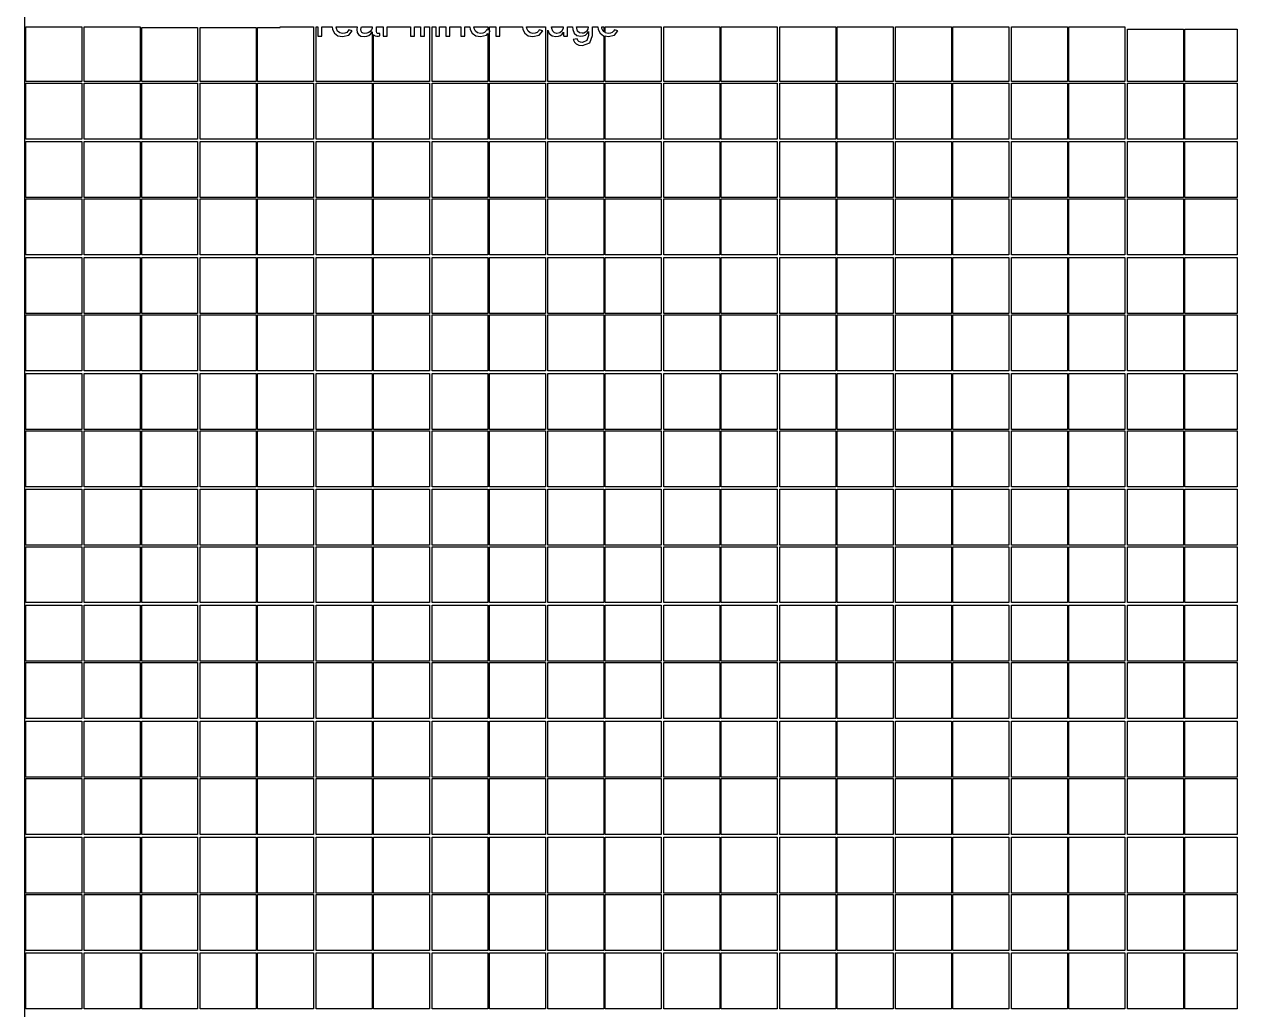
# Model space of a CAD drawing. Extents: x -105 to 170, y -332 to 185.
# Drawn here: x -105.1 to 0.1, y -85 to 0 of the extents above; entities that cross this region are included whole.
import ezdxf

# ---------------------------------------------------------------- set-up
doc = ezdxf.new("R2010")
doc.units = 0
doc.layers.get('0').update_dxf_attribs({"linetype": 'CONTINUOUS'})

msp = doc.modelspace()

# ---------------------------------------------------------------- linework, layer by layer
for points in [[(0.425, -320), (160, -320), (160, -0.425), (170, -0.425), (170, 0.425), (105.06, 0.425), (105.06, 185), (105, 185), (105, 185.06), (-105, 185.06), (-105, 185), (-105.06, 185), (-105.06, -185), (-105, -185), (-105, -185.06), (-0.425, -185.06), (-0.425, -330), (0.425, -330)], [(-104.94, -0.2), (-100.11, -0.2), (-100.11, -4.94), (-104.94, -4.94)], [(-99.89, -0.2), (-95.06, -0.2), (-95.06, -4.94), (-99.89, -4.94)], [(-94.94, -0.275), (-90.11, -0.275), (-90.11, -4.94), (-94.94, -4.94)], [(-89.89, -0.275), (-85.06, -0.275), (-85.06, -4.94), (-89.89, -4.94)], [(-84.94, -0.275), (-83, -0.275), (-83, -0.2), (-80.11, -0.2), (-80.11, -4.94), (-84.94, -4.94)], [(-79.89, -0.2), (-79.7304, -0.2), (-79.7304, -1.00531), (-79.3886, -1.00531), (-79.3886, -0.2), (-78.5099, -0.2), (-78.4802, -0.43427), (-78.3015, -0.77176), (-78.0088, -0.9754), (-77.6075, -1.04328), (-77.0716, -0.92176), (-76.7701, -0.5572), (-77.0701, -0.47177), (-77.1392, -0.59661), (-77.2515, -0.69773), (-77.4074, -0.76466), (-77.6075, -0.78697), (-77.8548, -0.73903), (-78.0347, -0.5952), (-78.1444, -0.36306), (-78.1634, -0.2), (-76.3338, -0.2), (-76.377, -0.4319), (-76.338, -0.68632), (-76.2213, -0.87998), (-76.0271, -1.00246), (-75.7561, -1.04328), (-75.5261, -1.01884), (-75.3336, -0.9455), (-75.1705, -0.81331), (-75.06, -0.65647), (-75.06, -4.94), (-79.89, -4.94)], [(-75.8261, -0.76418), (-75.9355, -0.69583), (-76.0032, -0.5857), (-76.0257, -0.43758), (-76.0091, -0.2985), (-75.9643, -0.2), (-75.06, -0.2), (-75.06, -0.33973), (-75.1134, -0.46701), (-75.2133, -0.60016), (-75.3441, -0.70151), (-75.5007, -0.7656), (-75.6782, -0.78697)], [(-74.94, -0.88623), (-74.9197, -0.92462), (-74.8074, -0.99938), (-74.6434, -1.0243), (-74.51, -1.0167), (-74.3795, -0.99392), (-74.3795, -0.78126), (-74.4388, -0.79123), (-74.4915, -0.79456), (-74.5855, -0.77533), (-74.6434, -0.71767), (-74.6733, -0.62201), (-74.6833, -0.48885), (-74.6833, -0.2), (-74.1098, -0.2), (-74.1098, -1.00531), (-73.768, -1.00531), (-73.768, -0.2), (-71.7438, -0.2), (-71.7438, -1.00531), (-71.402, -1.00531), (-71.402, -0.2), (-70.8703, -0.2), (-70.8703, -1.00531), (-70.5285, -1.00531), (-70.5285, -0.2), (-70.11, -0.2), (-70.11, -4.94), (-74.94, -4.94)], [(-69.89, -0.2), (-69.5734, -0.2), (-69.5734, -1.00531), (-69.2297, -1.00531), (-69.2297, -0.2), (-68.7075, -0.2), (-68.7075, -1.00531), (-68.3657, -1.00531), (-68.3657, -0.2), (-67.4106, -0.2), (-67.4106, -1.00531), (-67.0669, -1.00531), (-67.0669, -0.2), (-66.6192, -0.2), (-66.5895, -0.43427), (-66.4108, -0.77176), (-66.1181, -0.9754), (-65.7168, -1.04328), (-65.1809, -0.92176), (-65.06, -0.77558), (-65.06, -4.94), (-69.89, -4.94)], [(-65.9641, -0.73903), (-66.144, -0.5952), (-66.2537, -0.36306), (-66.2727, -0.2), (-65.06, -0.2), (-65.06, -0.50578), (-65.1794, -0.47177), (-65.2485, -0.59661), (-65.3608, -0.69773), (-65.5167, -0.76466), (-65.7168, -0.78697)], [(-64.94, -0.63044), (-64.8794, -0.5572), (-64.94, -0.53995), (-64.94, -0.2), (-64.3819, -0.2), (-64.3819, -1.00531), (-64.0401, -1.00531), (-64.0401, -0.2), (-62.0809, -0.2), (-62.0512, -0.43427), (-61.8725, -0.77176), (-61.5798, -0.9754), (-61.1785, -1.04328), (-60.6426, -0.92176), (-60.3411, -0.5572), (-60.6411, -0.47177), (-60.7102, -0.59661), (-60.8225, -0.69773), (-60.9784, -0.76466), (-61.1785, -0.78697), (-61.4258, -0.73903), (-61.6057, -0.5952), (-61.7154, -0.36306), (-61.7344, -0.2), (-60.11, -0.2), (-60.11, -4.94), (-64.94, -4.94)], [(-59.89, -0.48554), (-59.7666, -0.78126), (-59.5319, -0.97777), (-59.1942, -1.04328), (-58.9813, -1.02192), (-58.8059, -0.95785), (-58.6647, -0.8444), (-58.5543, -0.67494), (-58.5467, -0.67494), (-58.545, -0.76228), (-58.5401, -0.86481), (-58.5337, -0.955), (-58.5277, -1.00531), (-58.2011, -1.00531), (-58.2097, -0.84819), (-58.2125, -0.5819), (-58.2125, -0.2), (-57.7663, -0.2), (-57.7427, -0.44756), (-57.6095, -0.76989), (-57.3819, -0.95786), (-57.0541, -1.02052), (-56.8424, -0.9956), (-56.6592, -0.92084), (-56.5083, -0.79669), (-56.3934, -0.62367), (-56.3896, -0.62367), (-56.3896, -0.95404), (-56.5173, -1.40263), (-56.9004, -1.55215), (-57.072, -1.53292), (-57.207, -1.47524), (-57.3031, -1.38197), (-57.3579, -1.25594), (-57.7016, -1.3053), (-57.6091, -1.52058), (-57.4453, -1.68031), (-57.2118, -1.77928), (-56.9099, -1.81227), (-56.2648, -1.59582), (-56.0497, -0.94646), (-56.0497, -0.2), (-55.5925, -0.2), (-55.5628, -0.43427), (-55.3841, -0.77176), (-55.0914, -0.9754), (-55.06, -0.98072), (-55.06, -4.94), (-59.89, -4.94)], [(-59.3276, -0.73284), (-59.4771, -0.59329), (-59.5625, -0.34597), (-59.5738, -0.2), (-58.5763, -0.2), (-58.587, -0.32129), (-58.6853, -0.57809), (-58.8562, -0.72904), (-59.1068, -0.77935)], [(-57.17, -0.72192), (-57.3219, -0.5838), (-57.4059, -0.34028), (-57.4167, -0.2), (-56.4062, -0.2), (-56.4067, -0.20617), (-56.458, -0.40057), (-56.5406, -0.55744), (-56.6516, -0.67304), (-56.786, -0.74423), (-56.9383, -0.76796)], [(-55.1173, -0.5952), (-55.227, -0.36306), (-55.246, -0.2), (-55.06, -0.2), (-55.06, -0.64102)], [(-54.94, -1.00101), (-54.6901, -1.04328), (-54.1542, -0.92176), (-53.8527, -0.5572), (-54.1527, -0.47177), (-54.2218, -0.59661), (-54.3341, -0.69773), (-54.49, -0.76466), (-54.6901, -0.78697), (-54.9374, -0.73903), (-54.94, -0.73695), (-54.94, -0.2), (-50.11, -0.2), (-50.11, -4.94), (-54.94, -4.94)], [(-49.89, -0.2), (-45.06, -0.2), (-45.06, -4.94), (-49.89, -4.94)], [(-44.94, -0.2), (-40.11, -0.2), (-40.11, -4.94), (-44.94, -4.94)], [(-39.89, -0.2), (-35.06, -0.2), (-35.06, -4.94), (-39.89, -4.94)], [(-34.94, -0.2), (-30.11, -0.2), (-30.11, -4.94), (-34.94, -4.94)], [(-29.89, -0.2), (-25.06, -0.2), (-25.06, -4.94), (-29.89, -4.94)], [(-24.94, -0.2), (-20.11, -0.2), (-20.11, -4.94), (-24.94, -4.94)], [(-19.89, -0.2), (-15.06, -0.2), (-15.06, -4.94), (-19.89, -4.94)], [(-14.94, -0.2), (-10.11, -0.2), (-10.11, -4.94), (-14.94, -4.94)], [(-9.89, -0.425), (-5.06, -0.425), (-5.06, -4.94), (-9.89, -4.94)], [(-4.94, -0.425), (-0.425, -0.425), (-0.425, -4.94), (-4.94, -4.94)], [(-104.94, -5.06), (-100.11, -5.06), (-100.11, -9.89), (-104.94, -9.89)], [(-99.89, -5.06), (-95.06, -5.06), (-95.06, -9.89), (-99.89, -9.89)], [(-94.94, -5.06), (-90.11, -5.06), (-90.11, -9.89), (-94.94, -9.89)], [(-89.89, -5.06), (-85.06, -5.06), (-85.06, -9.89), (-89.89, -9.89)], [(-84.94, -5.06), (-80.11, -5.06), (-80.11, -9.89), (-84.94, -9.89)], [(-79.89, -5.06), (-75.06, -5.06), (-75.06, -9.89), (-79.89, -9.89)], [(-74.94, -5.06), (-70.11, -5.06), (-70.11, -9.89), (-74.94, -9.89)], [(-69.89, -5.06), (-65.06, -5.06), (-65.06, -9.89), (-69.89, -9.89)], [(-64.94, -5.06), (-60.11, -5.06), (-60.11, -9.89), (-64.94, -9.89)], [(-59.89, -5.06), (-55.06, -5.06), (-55.06, -9.89), (-59.89, -9.89)], [(-54.94, -5.06), (-50.11, -5.06), (-50.11, -9.89), (-54.94, -9.89)], [(-49.89, -5.06), (-45.06, -5.06), (-45.06, -9.89), (-49.89, -9.89)], [(-44.94, -5.06), (-40.11, -5.06), (-40.11, -9.89), (-44.94, -9.89)], [(-39.89, -5.06), (-35.06, -5.06), (-35.06, -9.89), (-39.89, -9.89)], [(-34.94, -5.06), (-30.11, -5.06), (-30.11, -9.89), (-34.94, -9.89)], [(-29.89, -5.06), (-25.06, -5.06), (-25.06, -9.89), (-29.89, -9.89)], [(-24.94, -5.06), (-20.11, -5.06), (-20.11, -9.89), (-24.94, -9.89)], [(-19.89, -5.06), (-15.06, -5.06), (-15.06, -9.89), (-19.89, -9.89)], [(-14.94, -5.06), (-10.11, -5.06), (-10.11, -9.89), (-14.94, -9.89)], [(-9.89, -5.06), (-5.06, -5.06), (-5.06, -9.89), (-9.89, -9.89)], [(-4.94, -5.06), (-0.425, -5.06), (-0.425, -9.89), (-4.94, -9.89)], [(-104.94, -10.11), (-100.11, -10.11), (-100.11, -14.94), (-104.94, -14.94)], [(-99.89, -10.11), (-95.06, -10.11), (-95.06, -14.94), (-99.89, -14.94)], [(-94.94, -10.11), (-90.11, -10.11), (-90.11, -14.94), (-94.94, -14.94)], [(-89.89, -10.11), (-85.06, -10.11), (-85.06, -14.94), (-89.89, -14.94)], [(-84.94, -10.11), (-80.11, -10.11), (-80.11, -14.94), (-84.94, -14.94)], [(-79.89, -10.11), (-75.06, -10.11), (-75.06, -14.94), (-79.89, -14.94)], [(-74.94, -10.11), (-70.11, -10.11), (-70.11, -14.94), (-74.94, -14.94)], [(-69.89, -10.11), (-65.06, -10.11), (-65.06, -14.94), (-69.89, -14.94)], [(-64.94, -10.11), (-60.11, -10.11), (-60.11, -14.94), (-64.94, -14.94)], [(-59.89, -10.11), (-55.06, -10.11), (-55.06, -14.94), (-59.89, -14.94)], [(-54.94, -10.11), (-50.11, -10.11), (-50.11, -14.94), (-54.94, -14.94)], [(-49.89, -10.11), (-45.06, -10.11), (-45.06, -14.94), (-49.89, -14.94)], [(-44.94, -10.11), (-40.11, -10.11), (-40.11, -14.94), (-44.94, -14.94)], [(-39.89, -10.11), (-35.06, -10.11), (-35.06, -14.94), (-39.89, -14.94)], [(-34.94, -10.11), (-30.11, -10.11), (-30.11, -14.94), (-34.94, -14.94)], [(-29.89, -10.11), (-25.06, -10.11), (-25.06, -14.94), (-29.89, -14.94)], [(-24.94, -10.11), (-20.11, -10.11), (-20.11, -14.94), (-24.94, -14.94)], [(-19.89, -10.11), (-15.06, -10.11), (-15.06, -14.94), (-19.89, -14.94)], [(-14.94, -10.11), (-10.11, -10.11), (-10.11, -14.94), (-14.94, -14.94)], [(-9.89, -10.11), (-5.06, -10.11), (-5.06, -14.94), (-9.89, -14.94)], [(-4.94, -10.11), (-0.425, -10.11), (-0.425, -14.94), (-4.94, -14.94)], [(-104.94, -15.06), (-100.11, -15.06), (-100.11, -19.89), (-104.94, -19.89)], [(-99.89, -15.06), (-95.06, -15.06), (-95.06, -19.89), (-99.89, -19.89)], [(-94.94, -15.06), (-90.11, -15.06), (-90.11, -19.89), (-94.94, -19.89)], [(-89.89, -15.06), (-85.06, -15.06), (-85.06, -19.89), (-89.89, -19.89)], [(-84.94, -15.06), (-80.11, -15.06), (-80.11, -19.89), (-84.94, -19.89)], [(-79.89, -15.06), (-75.06, -15.06), (-75.06, -19.89), (-79.89, -19.89)], [(-74.94, -15.06), (-70.11, -15.06), (-70.11, -19.89), (-74.94, -19.89)], [(-69.89, -15.06), (-65.06, -15.06), (-65.06, -19.89), (-69.89, -19.89)], [(-64.94, -15.06), (-60.11, -15.06), (-60.11, -19.89), (-64.94, -19.89)], [(-59.89, -15.06), (-55.06, -15.06), (-55.06, -19.89), (-59.89, -19.89)], [(-54.94, -15.06), (-50.11, -15.06), (-50.11, -19.89), (-54.94, -19.89)], [(-49.89, -15.06), (-45.06, -15.06), (-45.06, -19.89), (-49.89, -19.89)], [(-44.94, -15.06), (-40.11, -15.06), (-40.11, -19.89), (-44.94, -19.89)], [(-39.89, -15.06), (-35.06, -15.06), (-35.06, -19.89), (-39.89, -19.89)], [(-34.94, -15.06), (-30.11, -15.06), (-30.11, -19.89), (-34.94, -19.89)], [(-29.89, -15.06), (-25.06, -15.06), (-25.06, -19.89), (-29.89, -19.89)], [(-24.94, -15.06), (-20.11, -15.06), (-20.11, -19.89), (-24.94, -19.89)], [(-19.89, -15.06), (-15.06, -15.06), (-15.06, -19.89), (-19.89, -19.89)], [(-14.94, -15.06), (-10.11, -15.06), (-10.11, -19.89), (-14.94, -19.89)], [(-9.89, -15.06), (-5.06, -15.06), (-5.06, -19.89), (-9.89, -19.89)], [(-4.94, -15.06), (-0.425, -15.06), (-0.425, -19.89), (-4.94, -19.89)], [(-104.94, -20.11), (-100.11, -20.11), (-100.11, -24.94), (-104.94, -24.94)], [(-99.89, -20.11), (-95.06, -20.11), (-95.06, -24.94), (-99.89, -24.94)], [(-94.94, -20.11), (-90.11, -20.11), (-90.11, -24.94), (-94.94, -24.94)], [(-89.89, -20.11), (-85.06, -20.11), (-85.06, -24.94), (-89.89, -24.94)], [(-84.94, -20.11), (-80.11, -20.11), (-80.11, -24.94), (-84.94, -24.94)], [(-79.89, -20.11), (-75.06, -20.11), (-75.06, -24.94), (-79.89, -24.94)], [(-74.94, -20.11), (-70.11, -20.11), (-70.11, -24.94), (-74.94, -24.94)], [(-69.89, -20.11), (-65.06, -20.11), (-65.06, -24.94), (-69.89, -24.94)], [(-64.94, -20.11), (-60.11, -20.11), (-60.11, -24.94), (-64.94, -24.94)], [(-59.89, -20.11), (-55.06, -20.11), (-55.06, -24.94), (-59.89, -24.94)], [(-54.94, -20.11), (-50.11, -20.11), (-50.11, -24.94), (-54.94, -24.94)], [(-49.89, -20.11), (-45.06, -20.11), (-45.06, -24.94), (-49.89, -24.94)], [(-44.94, -20.11), (-40.11, -20.11), (-40.11, -24.94), (-44.94, -24.94)], [(-39.89, -20.11), (-35.06, -20.11), (-35.06, -24.94), (-39.89, -24.94)], [(-34.94, -20.11), (-30.11, -20.11), (-30.11, -24.94), (-34.94, -24.94)], [(-29.89, -20.11), (-25.06, -20.11), (-25.06, -24.94), (-29.89, -24.94)], [(-24.94, -20.11), (-20.11, -20.11), (-20.11, -24.94), (-24.94, -24.94)], [(-19.89, -20.11), (-15.06, -20.11), (-15.06, -24.94), (-19.89, -24.94)], [(-14.94, -20.11), (-10.11, -20.11), (-10.11, -24.94), (-14.94, -24.94)], [(-9.89, -20.11), (-5.06, -20.11), (-5.06, -24.94), (-9.89, -24.94)], [(-4.94, -20.11), (-0.425, -20.11), (-0.425, -24.94), (-4.94, -24.94)], [(-104.94, -25.06), (-100.11, -25.06), (-100.11, -29.89), (-104.94, -29.89)], [(-99.89, -25.06), (-95.06, -25.06), (-95.06, -29.89), (-99.89, -29.89)], [(-94.94, -25.06), (-90.11, -25.06), (-90.11, -29.89), (-94.94, -29.89)], [(-89.89, -25.06), (-85.06, -25.06), (-85.06, -29.89), (-89.89, -29.89)], [(-84.94, -25.06), (-80.11, -25.06), (-80.11, -29.89), (-84.94, -29.89)], [(-79.89, -25.06), (-75.06, -25.06), (-75.06, -29.89), (-79.89, -29.89)], [(-74.94, -25.06), (-70.11, -25.06), (-70.11, -29.89), (-74.94, -29.89)], [(-69.89, -25.06), (-65.06, -25.06), (-65.06, -29.89), (-69.89, -29.89)], [(-64.94, -25.06), (-60.11, -25.06), (-60.11, -29.89), (-64.94, -29.89)], [(-59.89, -25.06), (-55.06, -25.06), (-55.06, -29.89), (-59.89, -29.89)], [(-54.94, -25.06), (-50.11, -25.06), (-50.11, -29.89), (-54.94, -29.89)], [(-49.89, -25.06), (-45.06, -25.06), (-45.06, -29.89), (-49.89, -29.89)], [(-44.94, -25.06), (-40.11, -25.06), (-40.11, -29.89), (-44.94, -29.89)], [(-39.89, -25.06), (-35.06, -25.06), (-35.06, -29.89), (-39.89, -29.89)], [(-34.94, -25.06), (-30.11, -25.06), (-30.11, -29.89), (-34.94, -29.89)], [(-29.89, -25.06), (-25.06, -25.06), (-25.06, -29.89), (-29.89, -29.89)], [(-24.94, -25.06), (-20.11, -25.06), (-20.11, -29.89), (-24.94, -29.89)], [(-19.89, -25.06), (-15.06, -25.06), (-15.06, -29.89), (-19.89, -29.89)], [(-14.94, -25.06), (-10.11, -25.06), (-10.11, -29.89), (-14.94, -29.89)], [(-9.89, -25.06), (-5.06, -25.06), (-5.06, -29.89), (-9.89, -29.89)], [(-4.94, -25.06), (-0.425, -25.06), (-0.425, -29.89), (-4.94, -29.89)], [(-104.94, -30.11), (-100.11, -30.11), (-100.11, -34.94), (-104.94, -34.94)], [(-99.89, -30.11), (-95.06, -30.11), (-95.06, -34.94), (-99.89, -34.94)], [(-94.94, -30.11), (-90.11, -30.11), (-90.11, -34.94), (-94.94, -34.94)], [(-89.89, -30.11), (-85.06, -30.11), (-85.06, -34.94), (-89.89, -34.94)], [(-84.94, -30.11), (-80.11, -30.11), (-80.11, -34.94), (-84.94, -34.94)], [(-79.89, -30.11), (-75.06, -30.11), (-75.06, -34.94), (-79.89, -34.94)], [(-74.94, -30.11), (-70.11, -30.11), (-70.11, -34.94), (-74.94, -34.94)], [(-69.89, -30.11), (-65.06, -30.11), (-65.06, -34.94), (-69.89, -34.94)], [(-64.94, -30.11), (-60.11, -30.11), (-60.11, -34.94), (-64.94, -34.94)], [(-59.89, -30.11), (-55.06, -30.11), (-55.06, -34.94), (-59.89, -34.94)], [(-54.94, -30.11), (-50.11, -30.11), (-50.11, -34.94), (-54.94, -34.94)], [(-49.89, -30.11), (-45.06, -30.11), (-45.06, -34.94), (-49.89, -34.94)], [(-44.94, -30.11), (-40.11, -30.11), (-40.11, -34.94), (-44.94, -34.94)], [(-39.89, -30.11), (-35.06, -30.11), (-35.06, -34.94), (-39.89, -34.94)], [(-34.94, -30.11), (-30.11, -30.11), (-30.11, -34.94), (-34.94, -34.94)], [(-29.89, -30.11), (-25.06, -30.11), (-25.06, -34.94), (-29.89, -34.94)], [(-24.94, -30.11), (-20.11, -30.11), (-20.11, -34.94), (-24.94, -34.94)], [(-19.89, -30.11), (-15.06, -30.11), (-15.06, -34.94), (-19.89, -34.94)], [(-14.94, -30.11), (-10.11, -30.11), (-10.11, -34.94), (-14.94, -34.94)], [(-9.89, -30.11), (-5.06, -30.11), (-5.06, -34.94), (-9.89, -34.94)], [(-4.94, -30.11), (-0.425, -30.11), (-0.425, -34.94), (-4.94, -34.94)], [(-104.94, -35.06), (-100.11, -35.06), (-100.11, -39.89), (-104.94, -39.89)], [(-99.89, -35.06), (-95.06, -35.06), (-95.06, -39.89), (-99.89, -39.89)], [(-94.94, -35.06), (-90.11, -35.06), (-90.11, -39.89), (-94.94, -39.89)], [(-89.89, -35.06), (-85.06, -35.06), (-85.06, -39.89), (-89.89, -39.89)], [(-84.94, -35.06), (-80.11, -35.06), (-80.11, -39.89), (-84.94, -39.89)], [(-79.89, -35.06), (-75.06, -35.06), (-75.06, -39.89), (-79.89, -39.89)], [(-74.94, -35.06), (-70.11, -35.06), (-70.11, -39.89), (-74.94, -39.89)], [(-69.89, -35.06), (-65.06, -35.06), (-65.06, -39.89), (-69.89, -39.89)], [(-64.94, -35.06), (-60.11, -35.06), (-60.11, -39.89), (-64.94, -39.89)], [(-59.89, -35.06), (-55.06, -35.06), (-55.06, -39.89), (-59.89, -39.89)], [(-54.94, -35.06), (-50.11, -35.06), (-50.11, -39.89), (-54.94, -39.89)], [(-49.89, -35.06), (-45.06, -35.06), (-45.06, -39.89), (-49.89, -39.89)], [(-44.94, -35.06), (-40.11, -35.06), (-40.11, -39.89), (-44.94, -39.89)], [(-39.89, -35.06), (-35.06, -35.06), (-35.06, -39.89), (-39.89, -39.89)], [(-34.94, -35.06), (-30.11, -35.06), (-30.11, -39.89), (-34.94, -39.89)], [(-29.89, -35.06), (-25.06, -35.06), (-25.06, -39.89), (-29.89, -39.89)], [(-24.94, -35.06), (-20.11, -35.06), (-20.11, -39.89), (-24.94, -39.89)], [(-19.89, -35.06), (-15.06, -35.06), (-15.06, -39.89), (-19.89, -39.89)], [(-14.94, -35.06), (-10.11, -35.06), (-10.11, -39.89), (-14.94, -39.89)], [(-9.89, -35.06), (-5.06, -35.06), (-5.06, -39.89), (-9.89, -39.89)], [(-4.94, -35.06), (-0.425, -35.06), (-0.425, -39.89), (-4.94, -39.89)], [(-104.94, -40.11), (-100.11, -40.11), (-100.11, -44.94), (-104.94, -44.94)], [(-99.89, -40.11), (-95.06, -40.11), (-95.06, -44.94), (-99.89, -44.94)], [(-94.94, -40.11), (-90.11, -40.11), (-90.11, -44.94), (-94.94, -44.94)], [(-89.89, -40.11), (-85.06, -40.11), (-85.06, -44.94), (-89.89, -44.94)], [(-84.94, -40.11), (-80.11, -40.11), (-80.11, -44.94), (-84.94, -44.94)], [(-79.89, -40.11), (-75.06, -40.11), (-75.06, -44.94), (-79.89, -44.94)], [(-74.94, -40.11), (-70.11, -40.11), (-70.11, -44.94), (-74.94, -44.94)], [(-69.89, -40.11), (-65.06, -40.11), (-65.06, -44.94), (-69.89, -44.94)], [(-64.94, -40.11), (-60.11, -40.11), (-60.11, -44.94), (-64.94, -44.94)], [(-59.89, -40.11), (-55.06, -40.11), (-55.06, -44.94), (-59.89, -44.94)], [(-54.94, -40.11), (-50.11, -40.11), (-50.11, -44.94), (-54.94, -44.94)], [(-49.89, -40.11), (-45.06, -40.11), (-45.06, -44.94), (-49.89, -44.94)], [(-44.94, -40.11), (-40.11, -40.11), (-40.11, -44.94), (-44.94, -44.94)], [(-39.89, -40.11), (-35.06, -40.11), (-35.06, -44.94), (-39.89, -44.94)], [(-34.94, -40.11), (-30.11, -40.11), (-30.11, -44.94), (-34.94, -44.94)], [(-29.89, -40.11), (-25.06, -40.11), (-25.06, -44.94), (-29.89, -44.94)], [(-24.94, -40.11), (-20.11, -40.11), (-20.11, -44.94), (-24.94, -44.94)], [(-19.89, -40.11), (-15.06, -40.11), (-15.06, -44.94), (-19.89, -44.94)], [(-14.94, -40.11), (-10.11, -40.11), (-10.11, -44.94), (-14.94, -44.94)], [(-9.89, -40.11), (-5.06, -40.11), (-5.06, -44.94), (-9.89, -44.94)], [(-4.94, -40.11), (-0.425, -40.11), (-0.425, -44.94), (-4.94, -44.94)], [(-104.94, -45.06), (-100.11, -45.06), (-100.11, -49.89), (-104.94, -49.89)], [(-99.89, -45.06), (-95.06, -45.06), (-95.06, -49.89), (-99.89, -49.89)], [(-94.94, -45.06), (-90.11, -45.06), (-90.11, -49.89), (-94.94, -49.89)], [(-89.89, -45.06), (-85.06, -45.06), (-85.06, -49.89), (-89.89, -49.89)], [(-84.94, -45.06), (-80.11, -45.06), (-80.11, -49.89), (-84.94, -49.89)], [(-79.89, -45.06), (-75.06, -45.06), (-75.06, -49.89), (-79.89, -49.89)], [(-74.94, -45.06), (-70.11, -45.06), (-70.11, -49.89), (-74.94, -49.89)], [(-69.89, -45.06), (-65.06, -45.06), (-65.06, -49.89), (-69.89, -49.89)], [(-64.94, -45.06), (-60.11, -45.06), (-60.11, -49.89), (-64.94, -49.89)], [(-59.89, -45.06), (-55.06, -45.06), (-55.06, -49.89), (-59.89, -49.89)], [(-54.94, -45.06), (-50.11, -45.06), (-50.11, -49.89), (-54.94, -49.89)], [(-49.89, -45.06), (-45.06, -45.06), (-45.06, -49.89), (-49.89, -49.89)], [(-44.94, -45.06), (-40.11, -45.06), (-40.11, -49.89), (-44.94, -49.89)], [(-39.89, -45.06), (-35.06, -45.06), (-35.06, -49.89), (-39.89, -49.89)], [(-34.94, -45.06), (-30.11, -45.06), (-30.11, -49.89), (-34.94, -49.89)], [(-29.89, -45.06), (-25.06, -45.06), (-25.06, -49.89), (-29.89, -49.89)], [(-24.94, -45.06), (-20.11, -45.06), (-20.11, -49.89), (-24.94, -49.89)], [(-19.89, -45.06), (-15.06, -45.06), (-15.06, -49.89), (-19.89, -49.89)], [(-14.94, -45.06), (-10.11, -45.06), (-10.11, -49.89), (-14.94, -49.89)], [(-9.89, -45.06), (-5.06, -45.06), (-5.06, -49.89), (-9.89, -49.89)], [(-4.94, -45.06), (-0.425, -45.06), (-0.425, -49.89), (-4.94, -49.89)], [(-104.94, -50.11), (-100.11, -50.11), (-100.11, -54.94), (-104.94, -54.94)], [(-99.89, -50.11), (-95.06, -50.11), (-95.06, -54.94), (-99.89, -54.94)], [(-94.94, -50.11), (-90.11, -50.11), (-90.11, -54.94), (-94.94, -54.94)], [(-89.89, -50.11), (-85.06, -50.11), (-85.06, -54.94), (-89.89, -54.94)], [(-84.94, -50.11), (-80.11, -50.11), (-80.11, -54.94), (-84.94, -54.94)], [(-79.89, -50.11), (-75.06, -50.11), (-75.06, -54.94), (-79.89, -54.94)], [(-74.94, -50.11), (-70.11, -50.11), (-70.11, -54.94), (-74.94, -54.94)], [(-69.89, -50.11), (-65.06, -50.11), (-65.06, -54.94), (-69.89, -54.94)], [(-64.94, -50.11), (-60.11, -50.11), (-60.11, -54.94), (-64.94, -54.94)], [(-59.89, -50.11), (-55.06, -50.11), (-55.06, -54.94), (-59.89, -54.94)], [(-54.94, -50.11), (-50.11, -50.11), (-50.11, -54.94), (-54.94, -54.94)], [(-49.89, -50.11), (-45.06, -50.11), (-45.06, -54.94), (-49.89, -54.94)], [(-44.94, -50.11), (-40.11, -50.11), (-40.11, -54.94), (-44.94, -54.94)], [(-39.89, -50.11), (-35.06, -50.11), (-35.06, -54.94), (-39.89, -54.94)], [(-34.94, -50.11), (-30.11, -50.11), (-30.11, -54.94), (-34.94, -54.94)], [(-29.89, -50.11), (-25.06, -50.11), (-25.06, -54.94), (-29.89, -54.94)], [(-24.94, -50.11), (-20.11, -50.11), (-20.11, -54.94), (-24.94, -54.94)], [(-19.89, -50.11), (-15.06, -50.11), (-15.06, -54.94), (-19.89, -54.94)], [(-14.94, -50.11), (-10.11, -50.11), (-10.11, -54.94), (-14.94, -54.94)], [(-9.89, -50.11), (-5.06, -50.11), (-5.06, -54.94), (-9.89, -54.94)], [(-4.94, -50.11), (-0.425, -50.11), (-0.425, -54.94), (-4.94, -54.94)], [(-104.94, -55.06), (-100.11, -55.06), (-100.11, -59.89), (-104.94, -59.89)], [(-99.89, -55.06), (-95.06, -55.06), (-95.06, -59.89), (-99.89, -59.89)], [(-94.94, -55.06), (-90.11, -55.06), (-90.11, -59.89), (-94.94, -59.89)], [(-89.89, -55.06), (-85.06, -55.06), (-85.06, -59.89), (-89.89, -59.89)], [(-84.94, -55.06), (-80.11, -55.06), (-80.11, -59.89), (-84.94, -59.89)], [(-79.89, -55.06), (-75.06, -55.06), (-75.06, -59.89), (-79.89, -59.89)], [(-74.94, -55.06), (-70.11, -55.06), (-70.11, -59.89), (-74.94, -59.89)], [(-69.89, -55.06), (-65.06, -55.06), (-65.06, -59.89), (-69.89, -59.89)], [(-64.94, -55.06), (-60.11, -55.06), (-60.11, -59.89), (-64.94, -59.89)], [(-59.89, -55.06), (-55.06, -55.06), (-55.06, -59.89), (-59.89, -59.89)], [(-54.94, -55.06), (-50.11, -55.06), (-50.11, -59.89), (-54.94, -59.89)], [(-49.89, -55.06), (-45.06, -55.06), (-45.06, -59.89), (-49.89, -59.89)], [(-44.94, -55.06), (-40.11, -55.06), (-40.11, -59.89), (-44.94, -59.89)], [(-39.89, -55.06), (-35.06, -55.06), (-35.06, -59.89), (-39.89, -59.89)], [(-34.94, -55.06), (-30.11, -55.06), (-30.11, -59.89), (-34.94, -59.89)], [(-29.89, -55.06), (-25.06, -55.06), (-25.06, -59.89), (-29.89, -59.89)], [(-24.94, -55.06), (-20.11, -55.06), (-20.11, -59.89), (-24.94, -59.89)], [(-19.89, -55.06), (-15.06, -55.06), (-15.06, -59.89), (-19.89, -59.89)], [(-14.94, -55.06), (-10.11, -55.06), (-10.11, -59.89), (-14.94, -59.89)], [(-9.89, -55.06), (-5.06, -55.06), (-5.06, -59.89), (-9.89, -59.89)], [(-4.94, -55.06), (-0.425, -55.06), (-0.425, -59.89), (-4.94, -59.89)], [(-104.94, -60.11), (-100.11, -60.11), (-100.11, -64.94), (-104.94, -64.94)], [(-99.89, -60.11), (-95.06, -60.11), (-95.06, -64.94), (-99.89, -64.94)], [(-94.94, -60.11), (-90.11, -60.11), (-90.11, -64.94), (-94.94, -64.94)], [(-89.89, -60.11), (-85.06, -60.11), (-85.06, -64.94), (-89.89, -64.94)], [(-84.94, -60.11), (-80.11, -60.11), (-80.11, -64.94), (-84.94, -64.94)], [(-79.89, -60.11), (-75.06, -60.11), (-75.06, -64.94), (-79.89, -64.94)], [(-74.94, -60.11), (-70.11, -60.11), (-70.11, -64.94), (-74.94, -64.94)], [(-69.89, -60.11), (-65.06, -60.11), (-65.06, -64.94), (-69.89, -64.94)], [(-64.94, -60.11), (-60.11, -60.11), (-60.11, -64.94), (-64.94, -64.94)], [(-59.89, -60.11), (-55.06, -60.11), (-55.06, -64.94), (-59.89, -64.94)], [(-54.94, -60.11), (-50.11, -60.11), (-50.11, -64.94), (-54.94, -64.94)], [(-49.89, -60.11), (-45.06, -60.11), (-45.06, -64.94), (-49.89, -64.94)], [(-44.94, -60.11), (-40.11, -60.11), (-40.11, -64.94), (-44.94, -64.94)], [(-39.89, -60.11), (-35.06, -60.11), (-35.06, -64.94), (-39.89, -64.94)], [(-34.94, -60.11), (-30.11, -60.11), (-30.11, -64.94), (-34.94, -64.94)], [(-29.89, -60.11), (-25.06, -60.11), (-25.06, -64.94), (-29.89, -64.94)], [(-24.94, -60.11), (-20.11, -60.11), (-20.11, -64.94), (-24.94, -64.94)], [(-19.89, -60.11), (-15.06, -60.11), (-15.06, -64.94), (-19.89, -64.94)], [(-14.94, -60.11), (-10.11, -60.11), (-10.11, -64.94), (-14.94, -64.94)], [(-9.89, -60.11), (-5.06, -60.11), (-5.06, -64.94), (-9.89, -64.94)], [(-4.94, -60.11), (-0.425, -60.11), (-0.425, -64.94), (-4.94, -64.94)], [(-104.94, -65.06), (-100.11, -65.06), (-100.11, -69.89), (-104.94, -69.89)], [(-99.89, -65.06), (-95.06, -65.06), (-95.06, -69.89), (-99.89, -69.89)], [(-94.94, -65.06), (-90.11, -65.06), (-90.11, -69.89), (-94.94, -69.89)], [(-89.89, -65.06), (-85.06, -65.06), (-85.06, -69.89), (-89.89, -69.89)], [(-84.94, -65.06), (-80.11, -65.06), (-80.11, -69.89), (-84.94, -69.89)], [(-79.89, -65.06), (-75.06, -65.06), (-75.06, -69.89), (-79.89, -69.89)], [(-74.94, -65.06), (-70.11, -65.06), (-70.11, -69.89), (-74.94, -69.89)], [(-69.89, -65.06), (-65.06, -65.06), (-65.06, -69.89), (-69.89, -69.89)], [(-64.94, -65.06), (-60.11, -65.06), (-60.11, -69.89), (-64.94, -69.89)], [(-59.89, -65.06), (-55.06, -65.06), (-55.06, -69.89), (-59.89, -69.89)], [(-54.94, -65.06), (-50.11, -65.06), (-50.11, -69.89), (-54.94, -69.89)], [(-49.89, -65.06), (-45.06, -65.06), (-45.06, -69.89), (-49.89, -69.89)], [(-44.94, -65.06), (-40.11, -65.06), (-40.11, -69.89), (-44.94, -69.89)], [(-39.89, -65.06), (-35.06, -65.06), (-35.06, -69.89), (-39.89, -69.89)], [(-34.94, -65.06), (-30.11, -65.06), (-30.11, -69.89), (-34.94, -69.89)], [(-29.89, -65.06), (-25.06, -65.06), (-25.06, -69.89), (-29.89, -69.89)], [(-24.94, -65.06), (-20.11, -65.06), (-20.11, -69.89), (-24.94, -69.89)], [(-19.89, -65.06), (-15.06, -65.06), (-15.06, -69.89), (-19.89, -69.89)], [(-14.94, -65.06), (-10.11, -65.06), (-10.11, -69.89), (-14.94, -69.89)], [(-9.89, -65.06), (-5.06, -65.06), (-5.06, -69.89), (-9.89, -69.89)], [(-4.94, -65.06), (-0.425, -65.06), (-0.425, -69.89), (-4.94, -69.89)], [(-104.94, -70.11), (-100.11, -70.11), (-100.11, -74.94), (-104.94, -74.94)], [(-99.89, -70.11), (-95.06, -70.11), (-95.06, -74.94), (-99.89, -74.94)], [(-94.94, -70.11), (-90.11, -70.11), (-90.11, -74.94), (-94.94, -74.94)], [(-89.89, -70.11), (-85.06, -70.11), (-85.06, -74.94), (-89.89, -74.94)], [(-84.94, -70.11), (-80.11, -70.11), (-80.11, -74.94), (-84.94, -74.94)], [(-79.89, -70.11), (-75.06, -70.11), (-75.06, -74.94), (-79.89, -74.94)], [(-74.94, -70.11), (-70.11, -70.11), (-70.11, -74.94), (-74.94, -74.94)], [(-69.89, -70.11), (-65.06, -70.11), (-65.06, -74.94), (-69.89, -74.94)], [(-64.94, -70.11), (-60.11, -70.11), (-60.11, -74.94), (-64.94, -74.94)], [(-59.89, -70.11), (-55.06, -70.11), (-55.06, -74.94), (-59.89, -74.94)], [(-54.94, -70.11), (-50.11, -70.11), (-50.11, -74.94), (-54.94, -74.94)], [(-49.89, -70.11), (-45.06, -70.11), (-45.06, -74.94), (-49.89, -74.94)], [(-44.94, -70.11), (-40.11, -70.11), (-40.11, -74.94), (-44.94, -74.94)], [(-39.89, -70.11), (-35.06, -70.11), (-35.06, -74.94), (-39.89, -74.94)], [(-34.94, -70.11), (-30.11, -70.11), (-30.11, -74.94), (-34.94, -74.94)], [(-29.89, -70.11), (-25.06, -70.11), (-25.06, -74.94), (-29.89, -74.94)], [(-24.94, -70.11), (-20.11, -70.11), (-20.11, -74.94), (-24.94, -74.94)], [(-19.89, -70.11), (-15.06, -70.11), (-15.06, -74.94), (-19.89, -74.94)], [(-14.94, -70.11), (-10.11, -70.11), (-10.11, -74.94), (-14.94, -74.94)], [(-9.89, -70.11), (-5.06, -70.11), (-5.06, -74.94), (-9.89, -74.94)], [(-4.94, -70.11), (-0.425, -70.11), (-0.425, -74.94), (-4.94, -74.94)], [(-104.94, -75.06), (-100.11, -75.06), (-100.11, -79.89), (-104.94, -79.89)], [(-99.89, -75.06), (-95.06, -75.06), (-95.06, -79.89), (-99.89, -79.89)], [(-94.94, -75.06), (-90.11, -75.06), (-90.11, -79.89), (-94.94, -79.89)], [(-89.89, -75.06), (-85.06, -75.06), (-85.06, -79.89), (-89.89, -79.89)], [(-84.94, -75.06), (-80.11, -75.06), (-80.11, -79.89), (-84.94, -79.89)], [(-79.89, -75.06), (-75.06, -75.06), (-75.06, -79.89), (-79.89, -79.89)], [(-74.94, -75.06), (-70.11, -75.06), (-70.11, -79.89), (-74.94, -79.89)], [(-69.89, -75.06), (-65.06, -75.06), (-65.06, -79.89), (-69.89, -79.89)], [(-64.94, -75.06), (-60.11, -75.06), (-60.11, -79.89), (-64.94, -79.89)], [(-59.89, -75.06), (-55.06, -75.06), (-55.06, -79.89), (-59.89, -79.89)], [(-54.94, -75.06), (-50.11, -75.06), (-50.11, -79.89), (-54.94, -79.89)], [(-49.89, -75.06), (-45.06, -75.06), (-45.06, -79.89), (-49.89, -79.89)], [(-44.94, -75.06), (-40.11, -75.06), (-40.11, -79.89), (-44.94, -79.89)], [(-39.89, -75.06), (-35.06, -75.06), (-35.06, -79.89), (-39.89, -79.89)], [(-34.94, -75.06), (-30.11, -75.06), (-30.11, -79.89), (-34.94, -79.89)], [(-29.89, -75.06), (-25.06, -75.06), (-25.06, -79.89), (-29.89, -79.89)], [(-24.94, -75.06), (-20.11, -75.06), (-20.11, -79.89), (-24.94, -79.89)], [(-19.89, -75.06), (-15.06, -75.06), (-15.06, -79.89), (-19.89, -79.89)], [(-14.94, -75.06), (-10.11, -75.06), (-10.11, -79.89), (-14.94, -79.89)], [(-9.89, -75.06), (-5.06, -75.06), (-5.06, -79.89), (-9.89, -79.89)], [(-4.94, -75.06), (-0.425, -75.06), (-0.425, -79.89), (-4.94, -79.89)], [(-104.94, -80.11), (-100.11, -80.11), (-100.11, -84.94), (-104.94, -84.94)], [(-99.89, -80.11), (-95.06, -80.11), (-95.06, -84.94), (-99.89, -84.94)], [(-94.94, -80.11), (-90.11, -80.11), (-90.11, -84.94), (-94.94, -84.94)], [(-89.89, -80.11), (-85.06, -80.11), (-85.06, -84.94), (-89.89, -84.94)], [(-84.94, -80.11), (-80.11, -80.11), (-80.11, -84.94), (-84.94, -84.94)], [(-79.89, -80.11), (-75.06, -80.11), (-75.06, -84.94), (-79.89, -84.94)], [(-74.94, -80.11), (-70.11, -80.11), (-70.11, -84.94), (-74.94, -84.94)], [(-69.89, -80.11), (-65.06, -80.11), (-65.06, -84.94), (-69.89, -84.94)], [(-64.94, -80.11), (-60.11, -80.11), (-60.11, -84.94), (-64.94, -84.94)], [(-59.89, -80.11), (-55.06, -80.11), (-55.06, -84.94), (-59.89, -84.94)], [(-54.94, -80.11), (-50.11, -80.11), (-50.11, -84.94), (-54.94, -84.94)], [(-49.89, -80.11), (-45.06, -80.11), (-45.06, -84.94), (-49.89, -84.94)], [(-44.94, -80.11), (-40.11, -80.11), (-40.11, -84.94), (-44.94, -84.94)], [(-39.89, -80.11), (-35.06, -80.11), (-35.06, -84.94), (-39.89, -84.94)], [(-34.94, -80.11), (-30.11, -80.11), (-30.11, -84.94), (-34.94, -84.94)], [(-29.89, -80.11), (-25.06, -80.11), (-25.06, -84.94), (-29.89, -84.94)], [(-24.94, -80.11), (-20.11, -80.11), (-20.11, -84.94), (-24.94, -84.94)], [(-19.89, -80.11), (-15.06, -80.11), (-15.06, -84.94), (-19.89, -84.94)], [(-14.94, -80.11), (-10.11, -80.11), (-10.11, -84.94), (-14.94, -84.94)], [(-9.89, -80.11), (-5.06, -80.11), (-5.06, -84.94), (-9.89, -84.94)], [(-4.94, -80.11), (-0.425, -80.11), (-0.425, -84.94), (-4.94, -84.94)]]:
    msp.add_lwpolyline(points, close=True)

doc.saveas('drawing.dxf')
